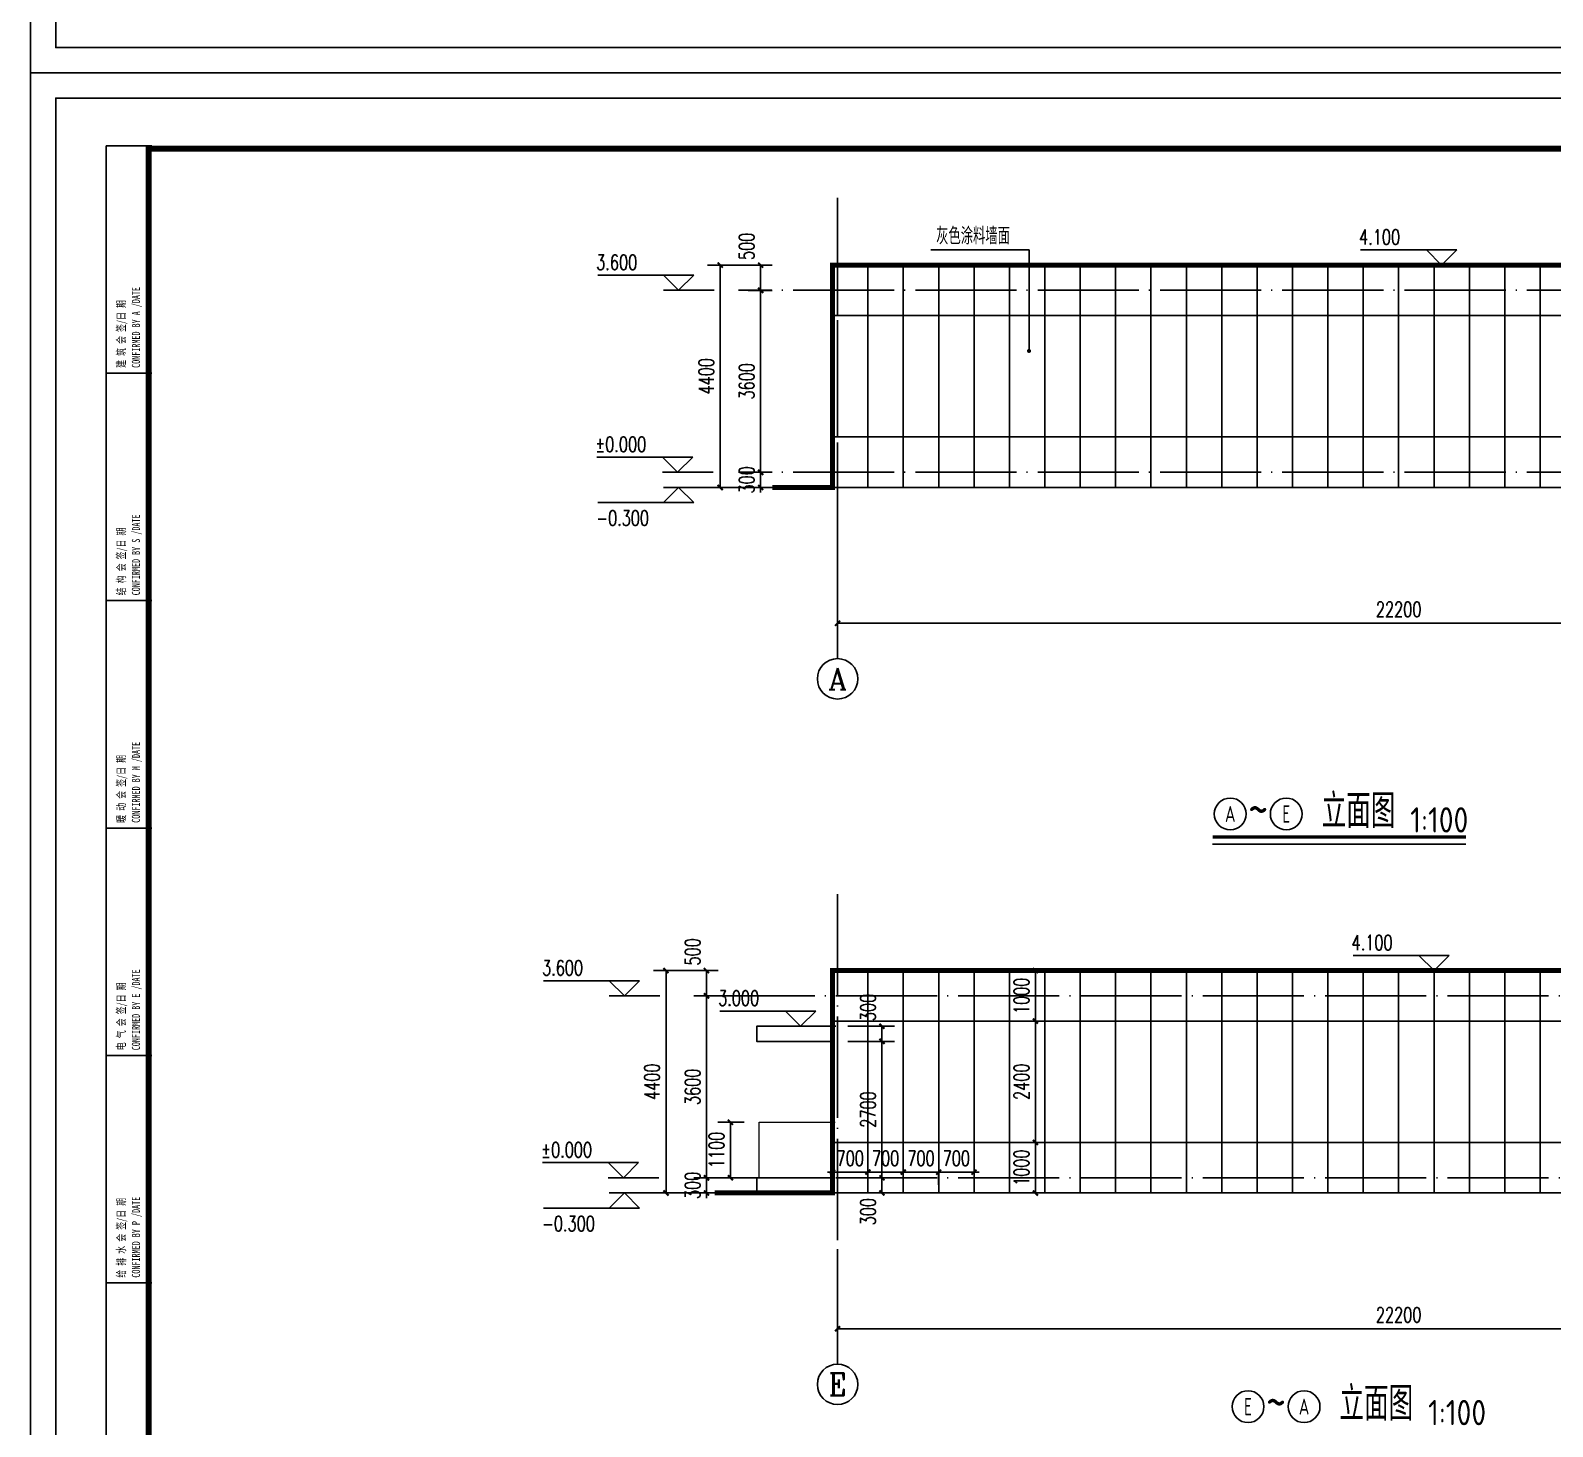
# Model space of a CAD drawing. Extents: x 19098 to 79498, y 3162 to 205862.
# Drawn here: x 19098 to 49212, y 19380 to 47001 of the extents above; entities that cross this region are included whole.
import ezdxf
from ezdxf.enums import TextEntityAlignment as Align

# ---------------------------------------------------------------- set-up
doc = ezdxf.new("R2010")
doc.units = 0
doc.header["$LTSCALE"] = 1000
doc.header["$MEASUREMENT"] = 0
doc.linetypes.add('DOTE', pattern=[2.42, 2, -0.2, 0.02, -0.2])
for name, color, linetype in [('2017_11-sheet-L2$0$C-SHET-TTLB', 11, 'Continuous'), ('AXIS', 3, 'Continuous'), ('AXIS_TEXT', 7, 'Continuous'), ('C-SHET-TTLB', 11, 'Continuous'), ('DIM_ELEV', 3, 'Continuous'), ('DIM_LEAD', 3, 'Continuous'), ('DIM_SYMB', 3, 'Continuous'), ('DOTE', 1, 'Continuous'), ('PUB_DIM', 3, 'Continuous'), ('PUB_TEXT', 7, 'Continuous'), ('STAIR', 2, 'Continuous'), ('WALL', 9, 'Continuous'), ('建-楼梯-扶手栏杆', 150, 'Continuous'), ('除台阶$0$建-立面-划分', 5, 'Continuous')]:
    doc.layers.add(name, color=color, linetype=linetype)
doc.styles.add('2017_11-sheet-L2$0$SHEET-ECADI', font='simhei.ttf', dxfattribs={"width": 0.7})
doc.styles.add('_TCH_AXIS', font='COMPLEX', dxfattribs={"bigfont": 'GBCBIG'})
doc.styles.add('_TCH_DIM', font='SIMPLEX', dxfattribs={"bigfont": 'GBCBIG'})
doc.styles.add('_TCH_DIM_T3', font='SIMPLEX', dxfattribs={"width": 0.705882, "bigfont": 'GBCBIG'})
doc.styles.get("Standard").update_dxf_attribs({"font": 'gbenor.shx', "bigfont": 'gbcbig.shx'})
doc.dimstyles.new('_TCH_ARCH&&100', dxfattribs={"dimtxt": 297.5, "dimasz": 100, "dimexe": 250, "dimexo": 300, "dimgap": 126.25, "dimtad": 1, "dimdec": 0, "dimzin": 0, "dimdsep": 46, "dimtxsty": '_TCH_DIM_T3', "dimblk": 'ARCHTICK', "dimcen": 0.09, "dimclrt": 7, "dimazin": 2, "dimtfac": 1, "dimtdec": 0, "dimtix": 1, "dimtmove": 2, "dimatfit": 3, "dimfxl": 1, "dimtolj": 1, "dimtzin": 0, "dimarcsym": 0})

# ---------------------------------------------------------------- blocks, each defined once
blk = doc.blocks.new('2017_11-sheet-L2$0$2014SHEET-L')
at = {"layer": '2017_11-sheet-L2$0$C-SHET-TTLB'}
for p, q in [((0, -45), (-9, -45)), ((0, -90), (-9, -90)), ((0, -135), (-9, -135)), ((0, -180), (-9, -180)), ((0, -225), (-9, -225))]:
    blk.add_line(p, q, dxfattribs=at)
at = {"layer": '2017_11-sheet-L2$0$C-SHET-TTLB', "style": '2017_11-sheet-L2$0$SHEET-ECADI', "width": 0.7}
for s, p in [('CONFIRMED BY A /DATE', (-2.33, -43.96)), ('建 筑 会 签/日 期', (-5.24, -43.96)), ('CONFIRMED BY S /DATE', (-2.33, -88.96)), ('结 构 会 签/日 期', (-5.24, -88.96)), ('CONFIRMED BY M /DATE', (-2.33, -133.96)), ('暖 动 会 签/日 期', (-5.24, -133.96)), ('CONFIRMED BY E /DATE', (-2.33, -178.96)), ('电 气 会 签/日 期', (-5.24, -178.96)), ('给 排 水 会 签/日 期', (-5.24, -223.96)), ('CONFIRMED BY P /DATE', (-2.33, -223.96))]:
    blk.add_text(s, height=1.6, rotation=90, dxfattribs=at).set_placement(p)
blk = doc.blocks.new('2017_11-sheet-L2', base_point=(18.4, 410))
at = {"layer": '2017_11-sheet-L2$0$C-SHET-TTLB'}
blk.add_blockref('2017_11-sheet-L2$0$2014SHEET-L', (19, 410.6), dxfattribs=at)
blk = doc.blocks.new('tukuang')
at = {"layer": 'C-SHET-TTLB'}
for p, q in [((17002, 20480), (17002, -19640)), ((17902, 20480), (17002, 20480))]:
    blk.add_line(p, q, dxfattribs=at)
for points in [[(75902, 21920), (75902, -21080), (15502, -21080), (15502, 21920)], [(75402, 21420), (75402, -20580), (16002, -20580), (16002, 21420)]]:
    blk.add_lwpolyline(points, close=True, dxfattribs=at)
at = {"layer": 'C-SHET-TTLB', "const_width": 120}
blk.add_lwpolyline([(17842, 20420), (74402, 20420), (74402, -19580), (17842, -19580)], close=True, dxfattribs=at)
at = {"layer": 'C-SHET-TTLB', "xscale": 100, "yscale": 100, "zscale": 100}
blk.add_blockref('2017_11-sheet-L2', (17842, 20420), dxfattribs=at)
blk = doc.blocks.new('_ArchTick')
at = {"color": 0, "linetype": 'ByBlock', "const_width": 0.4}
blk.add_lwpolyline([(-0.5, -0.5), (0.5, 0.5)], dxfattribs=at)
blk = doc.blocks.new('*D38')
at = {"layer": 'Defpoints', "color": 0}
for p in [(34966, 24701), (35666, 24701), (35666, 24414)]:
    blk.add_point(p, dxfattribs=at)
at = {"layer": 'PUB_DIM', "color": 0, "lineweight": -2}
for p, q in [((34966, 24414), (34866, 24414)), ((34966, 24414), (35666, 24414)), ((34966, 24401), (34966, 24164)), ((35666, 24414), (35766, 24414)), ((35666, 24401), (35666, 24164))]:
    blk.add_line(p, q, dxfattribs=at)
at = {"layer": 'PUB_DIM', "color": 0, "lineweight": -2, "xscale": 100, "yscale": 100, "zscale": 100}
blk.add_blockref('_ArchTick', (34966, 24414), dxfattribs=at)
at = {"layer": 'PUB_DIM', "color": 0, "lineweight": -2, "xscale": 100, "yscale": 100, "zscale": 100, "rotation": 180}
blk.add_blockref('_ArchTick', (35666, 24414), dxfattribs=at)
at = {"layer": 'PUB_DIM', "color": 7, "insert": (35316, 24689), "char_height": 297.5, "attachment_point": 5, "style": '_TCH_DIM_T3'}
blk.add_mtext('\\A1;700', dxfattribs=at)
blk = doc.blocks.new('*D39')
at = {"layer": 'Defpoints', "color": 0}
for p in [(35666, 24701), (36366, 24701), (36366, 24414)]:
    blk.add_point(p, dxfattribs=at)
at = {"layer": 'PUB_DIM', "color": 0, "lineweight": -2}
for p, q in [((35666, 24414), (35566, 24414)), ((35666, 24414), (36366, 24414)), ((35666, 24401), (35666, 24164)), ((36366, 24414), (36466, 24414)), ((36366, 24401), (36366, 24164))]:
    blk.add_line(p, q, dxfattribs=at)
at = {"layer": 'PUB_DIM', "color": 0, "lineweight": -2, "xscale": 100, "yscale": 100, "zscale": 100}
blk.add_blockref('_ArchTick', (35666, 24414), dxfattribs=at)
at = {"layer": 'PUB_DIM', "color": 0, "lineweight": -2, "xscale": 100, "yscale": 100, "zscale": 100, "rotation": 180}
blk.add_blockref('_ArchTick', (36366, 24414), dxfattribs=at)
at = {"layer": 'PUB_DIM', "color": 7, "insert": (36016, 24689), "char_height": 297.5, "attachment_point": 5, "style": '_TCH_DIM_T3'}
blk.add_mtext('\\A1;700', dxfattribs=at)
blk = doc.blocks.new('*D40')
at = {"layer": 'Defpoints', "color": 0}
for p in [(36366, 24701), (37066, 24701), (37066, 24414)]:
    blk.add_point(p, dxfattribs=at)
at = {"layer": 'PUB_DIM', "color": 0, "lineweight": -2}
for p, q in [((36366, 24414), (36266, 24414)), ((36366, 24414), (37066, 24414)), ((36366, 24401), (36366, 24164)), ((37066, 24414), (37166, 24414)), ((37066, 24401), (37066, 24164))]:
    blk.add_line(p, q, dxfattribs=at)
at = {"layer": 'PUB_DIM', "color": 0, "lineweight": -2, "xscale": 100, "yscale": 100, "zscale": 100}
blk.add_blockref('_ArchTick', (36366, 24414), dxfattribs=at)
at = {"layer": 'PUB_DIM', "color": 0, "lineweight": -2, "xscale": 100, "yscale": 100, "zscale": 100, "rotation": 180}
blk.add_blockref('_ArchTick', (37066, 24414), dxfattribs=at)
at = {"layer": 'PUB_DIM', "color": 7, "insert": (36716, 24689), "char_height": 297.5, "attachment_point": 5, "style": '_TCH_DIM_T3'}
blk.add_mtext('\\A1;700', dxfattribs=at)
blk = doc.blocks.new('*D41')
at = {"layer": 'Defpoints', "color": 0}
for p in [(37066, 24701), (37766, 24701), (37766, 24414)]:
    blk.add_point(p, dxfattribs=at)
at = {"layer": 'PUB_DIM', "color": 0, "lineweight": -2}
for p, q in [((37066, 24414), (36966, 24414)), ((37066, 24414), (37766, 24414)), ((37066, 24401), (37066, 24164)), ((37766, 24414), (37866, 24414)), ((37766, 24401), (37766, 24164))]:
    blk.add_line(p, q, dxfattribs=at)
at = {"layer": 'PUB_DIM', "color": 0, "lineweight": -2, "xscale": 100, "yscale": 100, "zscale": 100}
blk.add_blockref('_ArchTick', (37066, 24414), dxfattribs=at)
at = {"layer": 'PUB_DIM', "color": 0, "lineweight": -2, "xscale": 100, "yscale": 100, "zscale": 100, "rotation": 180}
blk.add_blockref('_ArchTick', (37766, 24414), dxfattribs=at)
at = {"layer": 'PUB_DIM', "color": 7, "insert": (37416, 24689), "char_height": 297.5, "attachment_point": 5, "style": '_TCH_DIM_T3'}
blk.add_mtext('\\A1;700', dxfattribs=at)
blk = doc.blocks.new('*D254')
at = {"layer": 'Defpoints', "color": 0}
for p in [(38980, 25001), (39283, 25001, 0), (39283, 24001)]:
    blk.add_point(p, dxfattribs=at)
at = {"layer": 'PUB_DIM', "color": 0, "lineweight": -2}
for p, q in [((38983, 25001), (38730, 25001)), ((38980, 24001), (38980, 25001)), ((38983, 24001), (38730, 24001))]:
    blk.add_line(p, q, dxfattribs=at)
at = {"layer": 'PUB_DIM', "color": 0, "lineweight": -2, "xscale": 100, "yscale": 100, "zscale": 100}
for p, rotation in [((38980, 25001), 90), ((38980, 24001), 270)]:
    blk.add_blockref('_ArchTick', p, dxfattribs=dict(at, rotation=rotation))
at = {"layer": 'PUB_DIM', "color": 7, "insert": (38705, 24501), "char_height": 297.5, "attachment_point": 5, "rotation": 90, "style": '_TCH_DIM_T3'}
blk.add_mtext('\\A1;1000', dxfattribs=at)
blk = doc.blocks.new('*D283')
at = {"layer": 'Defpoints', "color": 0}
for p in [(38980, 27401), (39283, 27401, 0), (39283, 25001, 0)]:
    blk.add_point(p, dxfattribs=at)
at = {"layer": 'PUB_DIM', "color": 0, "lineweight": -2}
for p, q in [((38983, 27401), (38730, 27401)), ((38980, 25001), (38980, 27401)), ((38983, 25001), (38730, 25001))]:
    blk.add_line(p, q, dxfattribs=at)
at = {"layer": 'PUB_DIM', "color": 0, "lineweight": -2, "xscale": 100, "yscale": 100, "zscale": 100}
for p, rotation in [((38980, 27401), 90), ((38980, 25001), 270)]:
    blk.add_blockref('_ArchTick', p, dxfattribs=dict(at, rotation=rotation))
at = {"layer": 'PUB_DIM', "color": 7, "insert": (38705, 26201), "char_height": 297.5, "attachment_point": 5, "rotation": 90, "style": '_TCH_DIM_T3'}
blk.add_mtext('\\A1;2400', dxfattribs=at)
blk = doc.blocks.new('*D284')
at = {"layer": 'Defpoints', "color": 0}
for p in [(38980, 28401), (39283, 28401), (39283, 27401, 0)]:
    blk.add_point(p, dxfattribs=at)
at = {"layer": 'PUB_DIM', "color": 0, "lineweight": -2}
for p, q in [((38983, 28401), (38730, 28401)), ((38980, 27401), (38980, 28401)), ((38983, 27401), (38730, 27401))]:
    blk.add_line(p, q, dxfattribs=at)
at = {"layer": 'PUB_DIM', "color": 0, "lineweight": -2, "xscale": 100, "yscale": 100, "zscale": 100}
for p, rotation in [((38980, 28401), 90), ((38980, 27401), 270)]:
    blk.add_blockref('_ArchTick', p, dxfattribs=dict(at, rotation=rotation))
at = {"layer": 'PUB_DIM', "color": 7, "insert": (38705, 27901), "char_height": 297.5, "attachment_point": 5, "rotation": 90, "style": '_TCH_DIM_T3'}
blk.add_mtext('\\A1;1000', dxfattribs=at)
blk = doc.blocks.new('*D257')
at = {"layer": 'Defpoints', "color": 0}
for p in [(31672, 28401), (32731, 28401), (32731, 24001)]:
    blk.add_point(p, dxfattribs=at)
at = {"layer": 'PUB_DIM', "color": 0, "lineweight": -2}
for p, q in [((32431, 28401), (31422, 28401)), ((31672, 24001), (31672, 28401)), ((32431, 24001), (31422, 24001))]:
    blk.add_line(p, q, dxfattribs=at)
at = {"layer": 'PUB_DIM', "color": 0, "lineweight": -2, "xscale": 100, "yscale": 100, "zscale": 100}
for p, rotation in [((31672, 28401), 90), ((31672, 24001), 270)]:
    blk.add_blockref('_ArchTick', p, dxfattribs=dict(at, rotation=rotation))
at = {"layer": 'PUB_DIM', "color": 7, "insert": (31397, 26201), "char_height": 297.5, "attachment_point": 5, "rotation": 90, "style": '_TCH_DIM_T3'}
blk.add_mtext('\\A1;4400', dxfattribs=at)
blk = doc.blocks.new('*D258')
at = {"layer": 'Defpoints', "color": 0}
for p in [(32472, 24301), (33003, 24301), (33003, 24001)]:
    blk.add_point(p, dxfattribs=at)
at = {"layer": 'PUB_DIM', "color": 0, "lineweight": -2}
for p, q in [((32472, 24301), (32472, 24401)), ((32703, 24301), (32222, 24301)), ((32472, 24001), (32472, 24301)), ((32703, 24001), (32222, 24001)), ((32472, 24001), (32472, 23901))]:
    blk.add_line(p, q, dxfattribs=at)
at = {"layer": 'PUB_DIM', "color": 0, "lineweight": -2, "xscale": 100, "yscale": 100, "zscale": 100}
for p, rotation in [((32472, 24301), 270), ((32472, 24001), 90)]:
    blk.add_blockref('_ArchTick', p, dxfattribs=dict(at, rotation=rotation))
at = {"layer": 'PUB_DIM', "color": 7, "insert": (32197, 24151), "char_height": 297.5, "attachment_point": 5, "rotation": 90, "style": '_TCH_DIM_T3'}
blk.add_mtext('\\A1;300', dxfattribs=at)
blk = doc.blocks.new('*D52')
at = {"layer": 'Defpoints', "color": 0}
for p in [(32472, 27901), (33003, 27901), (33003, 24301)]:
    blk.add_point(p, dxfattribs=at)
at = {"layer": 'PUB_DIM', "color": 0, "lineweight": -2}
for p, q in [((32703, 27901), (32222, 27901)), ((32472, 24301), (32472, 27901)), ((32703, 24301), (32222, 24301))]:
    blk.add_line(p, q, dxfattribs=at)
at = {"layer": 'PUB_DIM', "color": 0, "lineweight": -2, "xscale": 100, "yscale": 100, "zscale": 100}
for p, rotation in [((32472, 27901), 90), ((32472, 24301), 270)]:
    blk.add_blockref('_ArchTick', p, dxfattribs=dict(at, rotation=rotation))
at = {"layer": 'PUB_DIM', "color": 7, "insert": (32197, 26101), "char_height": 297.5, "attachment_point": 5, "rotation": 90, "style": '_TCH_DIM_T3'}
blk.add_mtext('\\A1;3600', dxfattribs=at)
blk = doc.blocks.new('*D53')
at = {"layer": 'Defpoints', "color": 0}
for p in [(32472, 28401), (33003, 28401), (33003, 27901)]:
    blk.add_point(p, dxfattribs=at)
at = {"layer": 'PUB_DIM', "color": 0, "lineweight": -2}
for p, q in [((32703, 28401), (32222, 28401)), ((32472, 27901), (32472, 28401)), ((32703, 27901), (32222, 27901))]:
    blk.add_line(p, q, dxfattribs=at)
at = {"layer": 'PUB_DIM', "color": 0, "lineweight": -2, "xscale": 100, "yscale": 100, "zscale": 100}
for p, rotation in [((32472, 28401), 90), ((32472, 27901), 270)]:
    blk.add_blockref('_ArchTick', p, dxfattribs=dict(at, rotation=rotation))
at = {"layer": 'PUB_DIM', "color": 7, "insert": (32197, 28771), "char_height": 297.5, "attachment_point": 5, "rotation": 90, "style": '_TCH_DIM_T3'}
blk.add_mtext('\\A1;500', dxfattribs=at)
blk = doc.blocks.new('*D59')
at = {"layer": 'Defpoints', "color": 0}
for p in [(32946, 25401), (33516, 25401), (33516, 24301)]:
    blk.add_point(p, dxfattribs=at)
at = {"layer": 'PUB_DIM', "color": 0, "lineweight": -2}
for p, q in [((33216, 25401), (32696, 25401)), ((32946, 24301), (32946, 25401)), ((33216, 24301), (32696, 24301))]:
    blk.add_line(p, q, dxfattribs=at)
at = {"layer": 'PUB_DIM', "color": 0, "lineweight": -2, "xscale": 100, "yscale": 100, "zscale": 100}
for p, rotation in [((32946, 25401), 90), ((32946, 24301), 270)]:
    blk.add_blockref('_ArchTick', p, dxfattribs=dict(at, rotation=rotation))
at = {"layer": 'PUB_DIM', "color": 7, "insert": (32671, 24851), "char_height": 297.5, "attachment_point": 5, "rotation": 90, "style": '_TCH_DIM_T3'}
blk.add_mtext('\\A1;1100', dxfattribs=at)
blk = doc.blocks.new('*D260')
at = {"layer": 'Defpoints', "color": 0}
for p in [(34966, 24301), (35944, 24301), (34966, 24001)]:
    blk.add_point(p, dxfattribs=at)
at = {"layer": 'PUB_DIM', "color": 0, "lineweight": -2}
for p, q in [((35266, 24301), (36194, 24301)), ((35944, 24001), (35944, 24301)), ((35266, 24001), (36194, 24001))]:
    blk.add_line(p, q, dxfattribs=at)
at = {"layer": 'PUB_DIM', "color": 0, "lineweight": -2, "xscale": 100, "yscale": 100, "zscale": 100}
for p, rotation in [((35944, 24301), 90), ((35944, 24001), 270)]:
    blk.add_blockref('_ArchTick', p, dxfattribs=dict(at, rotation=rotation))
at = {"layer": 'PUB_DIM', "color": 7, "insert": (35669, 23631), "char_height": 297.5, "attachment_point": 5, "rotation": 90, "style": '_TCH_DIM_T3'}
blk.add_mtext('\\A1;300', dxfattribs=at)
blk = doc.blocks.new('*D161')
at = {"layer": 'Defpoints', "color": 0}
for p in [(34966, 27001), (35944, 27001), (34966, 24301)]:
    blk.add_point(p, dxfattribs=at)
at = {"layer": 'PUB_DIM', "color": 0, "lineweight": -2}
for p, q in [((35266, 27001), (36194, 27001)), ((35944, 24301), (35944, 27001)), ((35266, 24301), (36194, 24301))]:
    blk.add_line(p, q, dxfattribs=at)
at = {"layer": 'PUB_DIM', "color": 0, "lineweight": -2, "xscale": 100, "yscale": 100, "zscale": 100}
for p, rotation in [((35944, 27001), 90), ((35944, 24301), 270)]:
    blk.add_blockref('_ArchTick', p, dxfattribs=dict(at, rotation=rotation))
at = {"layer": 'PUB_DIM', "color": 7, "insert": (35669, 25651), "char_height": 297.5, "attachment_point": 5, "rotation": 90, "style": '_TCH_DIM_T3'}
blk.add_mtext('\\A1;2700', dxfattribs=at)
blk = doc.blocks.new('*D162')
at = {"layer": 'Defpoints', "color": 0}
for p in [(34966, 27301), (35944, 27301), (34966, 27001)]:
    blk.add_point(p, dxfattribs=at)
at = {"layer": 'PUB_DIM', "color": 0, "lineweight": -2}
for p, q in [((35266, 27301), (36194, 27301)), ((35944, 27001), (35944, 27301)), ((35266, 27001), (36194, 27001))]:
    blk.add_line(p, q, dxfattribs=at)
at = {"layer": 'PUB_DIM', "color": 0, "lineweight": -2, "xscale": 100, "yscale": 100, "zscale": 100}
for p, rotation in [((35944, 27301), 90), ((35944, 27001), 270)]:
    blk.add_blockref('_ArchTick', p, dxfattribs=dict(at, rotation=rotation))
at = {"layer": 'PUB_DIM', "color": 7, "insert": (35669, 27671), "char_height": 297.5, "attachment_point": 5, "rotation": 90, "style": '_TCH_DIM_T3'}
blk.add_mtext('\\A1;300', dxfattribs=at)
blk = doc.blocks.new('*D261')
at = {"layer": 'AXIS', "color": 0, "lineweight": -2}
for p, q in [((35066, 22590), (35066, 21065)), ((57267, 22590), (57267, 21065)), ((35066, 21315), (57267, 21315))]:
    blk.add_line(p, q, dxfattribs=at)
at = {"layer": 'Defpoints', "color": 0}
for p in [(35066, 22890), (57267, 22890), (57267, 21315)]:
    blk.add_point(p, dxfattribs=at)
at = {"layer": 'AXIS', "color": 0, "lineweight": -2, "xscale": 100, "yscale": 100, "zscale": 100, "rotation": 180}
blk.add_blockref('_ArchTick', (35066, 21315), dxfattribs=at)
at = {"layer": 'AXIS', "color": 0, "lineweight": -2, "xscale": 100, "yscale": 100, "zscale": 100}
blk.add_blockref('_ArchTick', (57267, 21315), dxfattribs=at)
at = {"layer": 'AXIS', "color": 7, "insert": (46167, 21590), "char_height": 297.5, "attachment_point": 5, "style": '_TCH_DIM_T3'}
blk.add_mtext('\\A1;22200', dxfattribs=at)
blk = doc.blocks.new('*D251')
at = {"layer": 'Defpoints', "color": 0}
for p in [(32744, 42359), (33802, 42359), (33802, 37959)]:
    blk.add_point(p, dxfattribs=at)
at = {"layer": 'PUB_DIM', "color": 0, "lineweight": -2}
for p, q in [((33502, 42359), (32494, 42359)), ((32744, 37959), (32744, 42359)), ((33502, 37959), (32494, 37959))]:
    blk.add_line(p, q, dxfattribs=at)
at = {"layer": 'PUB_DIM', "color": 0, "lineweight": -2, "xscale": 100, "yscale": 100, "zscale": 100}
for p, rotation in [((32744, 42359), 90), ((32744, 37959), 270)]:
    blk.add_blockref('_ArchTick', p, dxfattribs=dict(at, rotation=rotation))
at = {"layer": 'PUB_DIM', "color": 7, "insert": (32469, 40159), "char_height": 297.5, "attachment_point": 5, "rotation": 90, "style": '_TCH_DIM_T3'}
blk.add_mtext('\\A1;4400', dxfattribs=at)
blk = doc.blocks.new('*D252')
at = {"layer": 'Defpoints', "color": 0}
for p in [(33544, 38259), (34075, 38259), (34075, 37959)]:
    blk.add_point(p, dxfattribs=at)
at = {"layer": 'PUB_DIM', "color": 0, "lineweight": -2}
for p, q in [((33775, 38259), (33294, 38259)), ((33544, 38259), (33544, 38359)), ((33544, 37959), (33544, 38259)), ((33775, 37959), (33294, 37959)), ((33544, 37959), (33544, 37859))]:
    blk.add_line(p, q, dxfattribs=at)
at = {"layer": 'PUB_DIM', "color": 0, "lineweight": -2, "xscale": 100, "yscale": 100, "zscale": 100}
for p, rotation in [((33544, 38259), 270), ((33544, 37959), 90)]:
    blk.add_blockref('_ArchTick', p, dxfattribs=dict(at, rotation=rotation))
at = {"layer": 'PUB_DIM', "color": 7, "insert": (33269, 38109), "char_height": 297.5, "attachment_point": 5, "rotation": 90, "style": '_TCH_DIM_T3'}
blk.add_mtext('\\A1;300', dxfattribs=at)
blk = doc.blocks.new('*D163')
at = {"layer": 'Defpoints', "color": 0}
for p in [(33544, 41859), (34075, 41859), (34075, 38259)]:
    blk.add_point(p, dxfattribs=at)
at = {"layer": 'PUB_DIM', "color": 0, "lineweight": -2}
for p, q in [((33775, 41859), (33294, 41859)), ((33544, 38259), (33544, 41859)), ((33775, 38259), (33294, 38259))]:
    blk.add_line(p, q, dxfattribs=at)
at = {"layer": 'PUB_DIM', "color": 0, "lineweight": -2, "xscale": 100, "yscale": 100, "zscale": 100}
for p, rotation in [((33544, 41859), 90), ((33544, 38259), 270)]:
    blk.add_blockref('_ArchTick', p, dxfattribs=dict(at, rotation=rotation))
at = {"layer": 'PUB_DIM', "color": 7, "insert": (33269, 40059), "char_height": 297.5, "attachment_point": 5, "rotation": 90, "style": '_TCH_DIM_T3'}
blk.add_mtext('\\A1;3600', dxfattribs=at)
blk = doc.blocks.new('*D164')
at = {"layer": 'Defpoints', "color": 0}
for p in [(33544, 42359), (34075, 42359), (34075, 41859)]:
    blk.add_point(p, dxfattribs=at)
at = {"layer": 'PUB_DIM', "color": 0, "lineweight": -2}
for p, q in [((33775, 42359), (33294, 42359)), ((33544, 41859), (33544, 42359)), ((33775, 41859), (33294, 41859))]:
    blk.add_line(p, q, dxfattribs=at)
at = {"layer": 'PUB_DIM', "color": 0, "lineweight": -2, "xscale": 100, "yscale": 100, "zscale": 100}
for p, rotation in [((33544, 42359), 90), ((33544, 41859), 270)]:
    blk.add_blockref('_ArchTick', p, dxfattribs=dict(at, rotation=rotation))
at = {"layer": 'PUB_DIM', "color": 7, "insert": (33269, 42729), "char_height": 297.5, "attachment_point": 5, "rotation": 90, "style": '_TCH_DIM_T3'}
blk.add_mtext('\\A1;500', dxfattribs=at)
blk = doc.blocks.new('*D253')
at = {"layer": 'AXIS', "color": 0, "lineweight": -2}
for p, q in [((35066, 36548), (35066, 35023)), ((57267, 36548), (57267, 35023)), ((35066, 35273), (57267, 35273))]:
    blk.add_line(p, q, dxfattribs=at)
at = {"layer": 'Defpoints', "color": 0}
for p in [(35066, 36848), (57267, 36848), (57267, 35273)]:
    blk.add_point(p, dxfattribs=at)
at = {"layer": 'AXIS', "color": 0, "lineweight": -2, "xscale": 100, "yscale": 100, "zscale": 100, "rotation": 180}
blk.add_blockref('_ArchTick', (35066, 35273), dxfattribs=at)
at = {"layer": 'AXIS', "color": 0, "lineweight": -2, "xscale": 100, "yscale": 100, "zscale": 100}
blk.add_blockref('_ArchTick', (57267, 35273), dxfattribs=at)
at = {"layer": 'AXIS', "color": 7, "insert": (46167, 35548), "char_height": 297.5, "attachment_point": 5, "style": '_TCH_DIM_T3'}
blk.add_mtext('\\A1;22200', dxfattribs=at)

msp = doc.modelspace()

# ---------------------------------------------------------------- linework, layer by layer
at = {"layer": 'AXIS'}
for p, q in [((35066.4, 36848.3), (35066.4, 34572.9)), ((35066.4, 22890.2), (35066.4, 20614.8))]:
    msp.add_line(p, q, dxfattribs=at)
for centre in [(35066.4, 34172.9), (35066.4, 20214.8)]:
    msp.add_circle(centre, 400, dxfattribs=at)
at = {"layer": 'DIM_ELEV'}
for p, q in [((47314.7, 42659.5), (45414.7, 42659.5)), ((47014.7, 42359.5), (46714.7, 42659.5)), ((47014.7, 42359.5), (47314.7, 42659.5)), ((47714.7, 42359.5), (46714.7, 42359.5)), ((32221.6, 42159.5), (30321.6, 42159.5)), ((31921.6, 41859.5), (31621.6, 42159.5)), ((32621.6, 41859.5), (31621.6, 41859.5)), ((31921.6, 41859.5), (32221.6, 42159.5)), ((32201.9, 38559.5), (30301.9, 38559.5)), ((31901.9, 38259.5), (31601.9, 38559.5)), ((31901.9, 38259.5), (32201.9, 38559.5)), ((32601.9, 38259.5), (31601.9, 38259.5)), ((31921.6, 37959.5), (31621.6, 37659.5)), ((32621.6, 37959.5), (31621.6, 37959.5)), ((31921.6, 37959.5), (32221.6, 37659.5)), ((32221.6, 37659.5), (30321.6, 37659.5)), ((47166.4, 28701.4), (45266.4, 28701.4)), ((46866.4, 28401.4), (46566.4, 28701.4)), ((46866.4, 28401.4), (47166.4, 28701.4)), ((47566.4, 28401.4), (46566.4, 28401.4)), ((31150.2, 28201.4), (29250.2, 28201.4)), ((30850.2, 27901.4), (30550.2, 28201.4)), ((30850.2, 27901.4), (31150.2, 28201.4)), ((31550.2, 27901.4), (30550.2, 27901.4)), ((34634.1, 27601.4), (32734.1, 27601.4)), ((34334.1, 27301.4), (34034.1, 27601.4)), ((34334.1, 27301.4), (34634.1, 27601.4)), ((35034.1, 27301.4), (34034.1, 27301.4)), ((31130.4, 24601.4), (29230.4, 24601.4)), ((30830.4, 24301.4), (30530.4, 24601.4)), ((30830.4, 24301.4), (31130.4, 24601.4)), ((31530.4, 24301.4), (30530.4, 24301.4)), ((30850.2, 24001.4), (30550.2, 23701.4)), ((31550.2, 24001.4), (30550.2, 24001.4)), ((30850.2, 24001.4), (31150.2, 23701.4)), ((31150.2, 23701.4), (29250.2, 23701.4))]:
    msp.add_line(p, q, dxfattribs=at)
at = {"layer": 'DIM_LEAD'}
for p, q in [((38853.5, 42661.4), (36912.3, 42661.4)), ((38853.5, 40659.5), (38853.5, 42661.4))]:
    msp.add_line(p, q, dxfattribs=at)
at = {"layer": 'DIM_LEAD', "const_width": 40}
msp.add_lwpolyline([(38853.5, 40639.5, 1), (38853.5, 40679.5, 1)], format="xyb", close=True, dxfattribs=at)
at = {"layer": 'DIM_SYMB', "linetype": 'ByBlock', "const_width": 70}
msp.add_lwpolyline([(42484.6, 31044.6), (47496.3, 31044.6)], dxfattribs=at)
at = {"layer": 'DIM_SYMB', "linetype": 'ByBlock'}
msp.add_lwpolyline([(42484.6, 30904.6), (47496.3, 30904.6)], dxfattribs=at)
at = {"layer": 'DOTE', "linetype": 'DOTE'}
for p, q in [((35066.4, 36848.3), (35066.4, 43867.8)), ((35066.4, 43374.8), (35066.4, 37038.3)), ((60385.2, 41859.5), (33104.4, 41859.5)), ((60385.2, 38259.5), (33104.4, 38259.5)), ((35066.4, 29909.8), (35066.4, 22890.2)), ((32613.2, 27901.4), (58828.9, 27901.4)), ((32613.2, 24301.4), (58828.9, 24301.4))]:
    msp.add_line(p, q, dxfattribs=at)
at = {"layer": 'PUB_TEXT', "linetype": 'ByBlock'}
for centre in [(42834.6, 31499.6), (43943, 31499.6), (43187.1, 19773.6), (44295.4, 19773.6)]:
    msp.add_circle(centre, 315, dxfattribs=at)
at = {"layer": 'STAIR'}
for points in [[(34966.4, 27301.4), (33466.4, 27301.4), (33466.4, 27001.4), (34966.4, 27001.4)], [(33466.4, 24001.4), (33466.4, 24151.4), (33466.4, 24151.4), (33466.4, 24301.4), (34966.4, 24301.4)]]:
    msp.add_lwpolyline(points, dxfattribs=at)
at = {"layer": 'WALL'}
for p, q in [((57366.9, 42359.5), (34966.4, 42359.5)), ((57366.9, 37959.5), (34966.4, 37959.5)), ((34966.4, 28401.4), (57366.9, 28401.4)), ((34966.4, 24001.4), (57366.9, 24001.4))]:
    msp.add_line(p, q, dxfattribs=at)
for points in [[(34966.4, 42359.5), (34966.4, 37959.5), (33104.4, 37959.5)], [(34966.4, 28401.4), (34966.4, 24301.4), (34966.4, 24001.4), (32632.9, 24001.4)]]:
    msp.add_lwpolyline(points, dxfattribs=at)
at = {"layer": 'WALL', "const_width": 100}
for points in [[(33774.6, 37959.5), (34966.4, 37959.5), (34966.4, 42359.5), (57366.9, 42359.5), (57366.9, 37959.5), (59562.8, 37959.5)], [(32632.9, 24001.4), (34966.4, 24001.4), (34966.4, 28401.4), (57366.9, 28401.4), (57366.9, 24001.4), (58158.6, 24001.4)]]:
    msp.add_lwpolyline(points, dxfattribs=at)
at = {"layer": '建-楼梯-扶手栏杆', "lineweight": 0, "ltscale": 50}
msp.add_lwpolyline([(33516.4, 24301.4), (33516.4, 25401.4), (35016.4, 25401.4)], dxfattribs=at)
at = {"layer": '除台阶$0$建-立面-划分', "ltscale": 1000}
for p, q in [((34966.9, 42359.5, 0), (34966.9, 37959.5, 0)), ((35666.9, 42359.5, 0), (35666.9, 37959.5, 0)), ((36366.9, 42359.5, 0), (36366.9, 37959.5, 0)), ((37066.9, 42359.5, 0), (37066.9, 37959.5, 0)), ((37766.9, 42359.5, 0), (37766.9, 37959.5, 0)), ((38466.9, 42359.5, 0), (38466.9, 37959.5, 0)), ((39166.9, 42359.5, 0), (39166.9, 37959.5, 0)), ((39866.9, 42359.5, 0), (39866.9, 37959.5, 0)), ((40566.9, 42359.5, 0), (40566.9, 37959.5, 0)), ((41266.9, 42359.5, 0), (41266.9, 37959.5, 0)), ((41966.9, 42359.5, 0), (41966.9, 37959.5, 0)), ((42666.9, 42359.5, 0), (42666.9, 37959.5, 0)), ((43366.9, 42359.5, 0), (43366.9, 37959.5, 0)), ((44066.9, 42359.5, 0), (44066.9, 37959.5, 0)), ((44766.9, 42359.5, 0), (44766.9, 37959.5, 0)), ((45466.9, 42359.5, 0), (45466.9, 37959.5, 0)), ((46166.9, 42359.5, 0), (46166.9, 37959.5, 0)), ((46866.9, 42359.5, 0), (46866.9, 37959.5, 0)), ((47566.9, 42359.5, 0), (47566.9, 37959.5, 0)), ((48266.9, 42359.5, 0), (48266.9, 37959.5, 0)), ((48966.9, 42359.5, 0), (48966.9, 37959.5, 0)), ((57366.9, 41359.5, 0), (34966.4, 41359.5, 0)), ((57366.9, 38959.5, 0), (34966.4, 38959.5, 0)), ((35666.4, 28401.4), (35666.4, 24001.4)), ((36366.4, 28401.4), (36366.4, 24001.4)), ((37066.4, 28401.4), (37066.4, 24001.4)), ((37766.4, 28401.4), (37766.4, 24001.4)), ((38466.4, 28401.4, 0), (38466.4, 24001.4, 0)), ((39166.4, 28401.4, 0), (39166.4, 24001.4, 0)), ((39866.4, 28401.4, 0), (39866.4, 24001.4, 0)), ((40566.4, 28401.4, 0), (40566.4, 24001.4, 0)), ((41266.4, 28401.4, 0), (41266.4, 24001.4, 0)), ((41966.4, 28401.4, 0), (41966.4, 24001.4, 0)), ((42666.4, 28401.4, 0), (42666.4, 24001.4, 0)), ((43366.4, 28401.4, 0), (43366.4, 24001.4, 0)), ((44066.4, 28401.4, 0), (44066.4, 24001.4, 0)), ((44766.4, 28401.4, 0), (44766.4, 24001.4, 0)), ((45466.4, 28401.4, 0), (45466.4, 24001.4, 0)), ((46166.4, 28401.4, 0), (46166.4, 24001.4, 0)), ((46866.4, 28401.4, 0), (46866.4, 24001.4, 0)), ((47566.4, 28401.4, 0), (47566.4, 24001.4, 0)), ((48266.4, 28401.4, 0), (48266.4, 24001.4, 0)), ((48966.4, 28401.4, 0), (48966.4, 24001.4, 0)), ((34966.4, 27401.4, 0), (57366.9, 27401.4, 0)), ((34966.4, 25001.4, 0), (52966.9, 25001.4, 0))]:
    msp.add_line(p, q, dxfattribs=at)

# ---------------------------------------------------------------- block references
at = {"layer": 'C-SHET-TTLB'}
for p in [(3595.7, 67241.6), (3595.7, 24241.6)]:
    msp.add_blockref('tukuang', p, dxfattribs=at)

# ---------------------------------------------------------------- texts
at = {"layer": 'AXIS_TEXT', "style": '_TCH_AXIS'}
for s, height, p, p2 in [('A', 425.2, (34884.2, 33960.3), (35248.7, 33960.3)), ('E', 445.4, (34896.7, 19992.1), (35236.1, 19992.1))]:
    msp.add_text(s, height=height, dxfattribs=at).set_placement(p, p2, align=Align.FIT)
at = {"layer": 'PUB_TEXT'}
msp.add_text('灰色涂料墙面', height=337.59, dxfattribs=at).set_placement((37017.3, 42766.4))
at = {"layer": 'PUB_TEXT', "style": '_TCH_DIM', "width": 0.705882}
for s, p in [('4.100', (45384.7, 42764.5)), ('3.600', (30291.6, 42264.5)), ('%%P0.000', (30271.9, 38664.5)), ('-0.300', (30291.6, 37204.5)), ('4.100', (45236.4, 28806.4)), ('3.600', (29220.2, 28306.4)), ('3.000', (32704.1, 27706.4)), ('%%P0.000', (29200.4, 24706.4)), ('-0.300', (29220.2, 23246.4))]:
    msp.add_text(s, height=297.5, dxfattribs=at).set_placement(p)
at = {"layer": 'PUB_TEXT', "linetype": 'ByBlock'}
for s, height, p in [('立面图', 675.18, (44643, 31219.6)), ('~', 700, (43184.6, 31219.6)), ('1:100', 500, (46396, 31132.4)), ('立面图', 675.18, (44995.4, 19493.6)), ('~', 700, (43537.1, 19493.6)), ('1:100', 500, (46748.4, 19406.4))]:
    msp.add_text(s, height=height, dxfattribs=at).set_placement(p)
for s, height, width, p, p2 in [('A', 314.5, 0.888889, (42729.8, 31342.4), (42939.5, 31342.4)), ('E', 345.4, 0.761905, (43866.2, 31326.9), (44019.7, 31326.9)), ('E', 345.4, 0.969697, (43110.3, 19600.9), (43263.8, 19600.9)), ('A', 314.5, 1.066667, (44190.6, 19616.4), (44400.3, 19616.4))]:
    msp.add_text(s, height=height, dxfattribs=dict(at, width=width)).set_placement(p, p2, align=Align.FIT)

# ---------------------------------------------------------------- dimensions: what is measured, and where the dimension line sits
at = {"layer": 'AXIS'}
for p1, p2, picture, middle in [((35066.4355, 36848.2645), (57266.9351, 36848.2645), '*D253', (46166.6853, 35547.8777)), ((35066.4355, 22890.2293), (57266.9351, 22890.2293), '*D261', (46166.6853, 21589.8425))]:
    dim = msp.add_aligned_dim(p1=p1, p2=p2, distance=-1575.3868, dimstyle='_TCH_ARCH&&100', dxfattribs=at)
    dim.commit()
    dim.dimension.update_dxf_attribs({"geometry": picture, "text_midpoint": middle})
at = {"layer": 'PUB_DIM'}
for base, p1, p2, picture, middle in [((33543.6, 42359.5), (34074.6, 41859.5), (34074.6, 42359.5), '*D164', (33268.6, 42729.5)), ((32472.2, 28401.4), (33003.2, 27901.4), (33003.2, 28401.4), '*D53', (32197.2, 28771.4)), ((35944, 27301.4), (34966.4, 27001.4), (34966.4, 27301.4), '*D162', (35669, 27671.4)), ((35944, 24301.4), (34966.4, 24001.4), (34966.4, 24301.4), '*D260', (35669, 23631.4))]:
    dim = msp.add_linear_dim(base=base, p1=p1, p2=p2, angle=90, dimstyle='_TCH_ARCH&&100', dxfattribs=at)
    dim.commit()
    dim.dimension.update_dxf_attribs({"geometry": picture, "text_midpoint": middle, "dimtype": 129})
for p1, p2, distance, picture, middle in [((33802.4, 37959.5), (33802.4, 42359.5), 1058.8, '*D251', (32468.6, 40159.5)), ((34074.6, 38259.5), (34074.6, 41859.5), 531.1, '*D163', (33268.6, 40059.5)), ((34074.6, 37959.5), (34074.6, 38259.5), 531.1, '*D252', (33268.6, 38109.5)), ((32731, 24001.4), (32731, 28401.4), 1058.8, '*D257', (31397.2, 26201.4)), ((33003.2, 24301.4), (33003.2, 27901.4), 531.1, '*D52', (32197.2, 26101.4)), ((34966.4, 24301.4), (34966.4, 27001.4), -977.6, '*D161', (35669, 25651.4)), ((33003.2, 24001.4), (33003.2, 24301.4), 531.1, '*D258', (32197.2, 24151.4))]:
    dim = msp.add_aligned_dim(p1=p1, p2=p2, distance=distance, dimstyle='_TCH_ARCH&&100', dxfattribs=at)
    dim.commit()
    dim.dimension.update_dxf_attribs({"geometry": picture, "text_midpoint": middle})
at = {"layer": 'PUB_DIM', "color": 119}
for p1, p2, distance, picture, middle in [((39283.4, 27401.4, 0), (39283.4, 28401.4), 303.6, '*D284', (38704.8, 27901.4)), ((39283.4, 25001.4, 0), (39283.4, 27401.4, 0), 303.6, '*D283', (38704.8, 26201.4)), ((33516.4, 24301.4), (33516.4, 25401.4), 570, '*D59', (32671.5, 24851.4)), ((39283.4, 24001.4), (39283.4, 25001.4, 0), 303.6, '*D254', (38704.8, 24501.4)), ((34966.4, 24701.4), (35666.4, 24701.4), -287.3, '*D38', (35316.4, 24689.1)), ((35666.4, 24701.4), (36366.4, 24701.4), -287.3, '*D39', (36016.4, 24689.1)), ((36366.4, 24701.4), (37066.4, 24701.4), -287.3, '*D40', (36716.4, 24689.1)), ((37066.4, 24701.4), (37766.4, 24701.4), -287.3, '*D41', (37416.4, 24689.1))]:
    dim = msp.add_aligned_dim(p1=p1, p2=p2, distance=distance, dimstyle='_TCH_ARCH&&100', dxfattribs=at)
    dim.commit()
    dim.dimension.update_dxf_attribs({"geometry": picture, "text_midpoint": middle})

doc.saveas('drawing.dxf')
